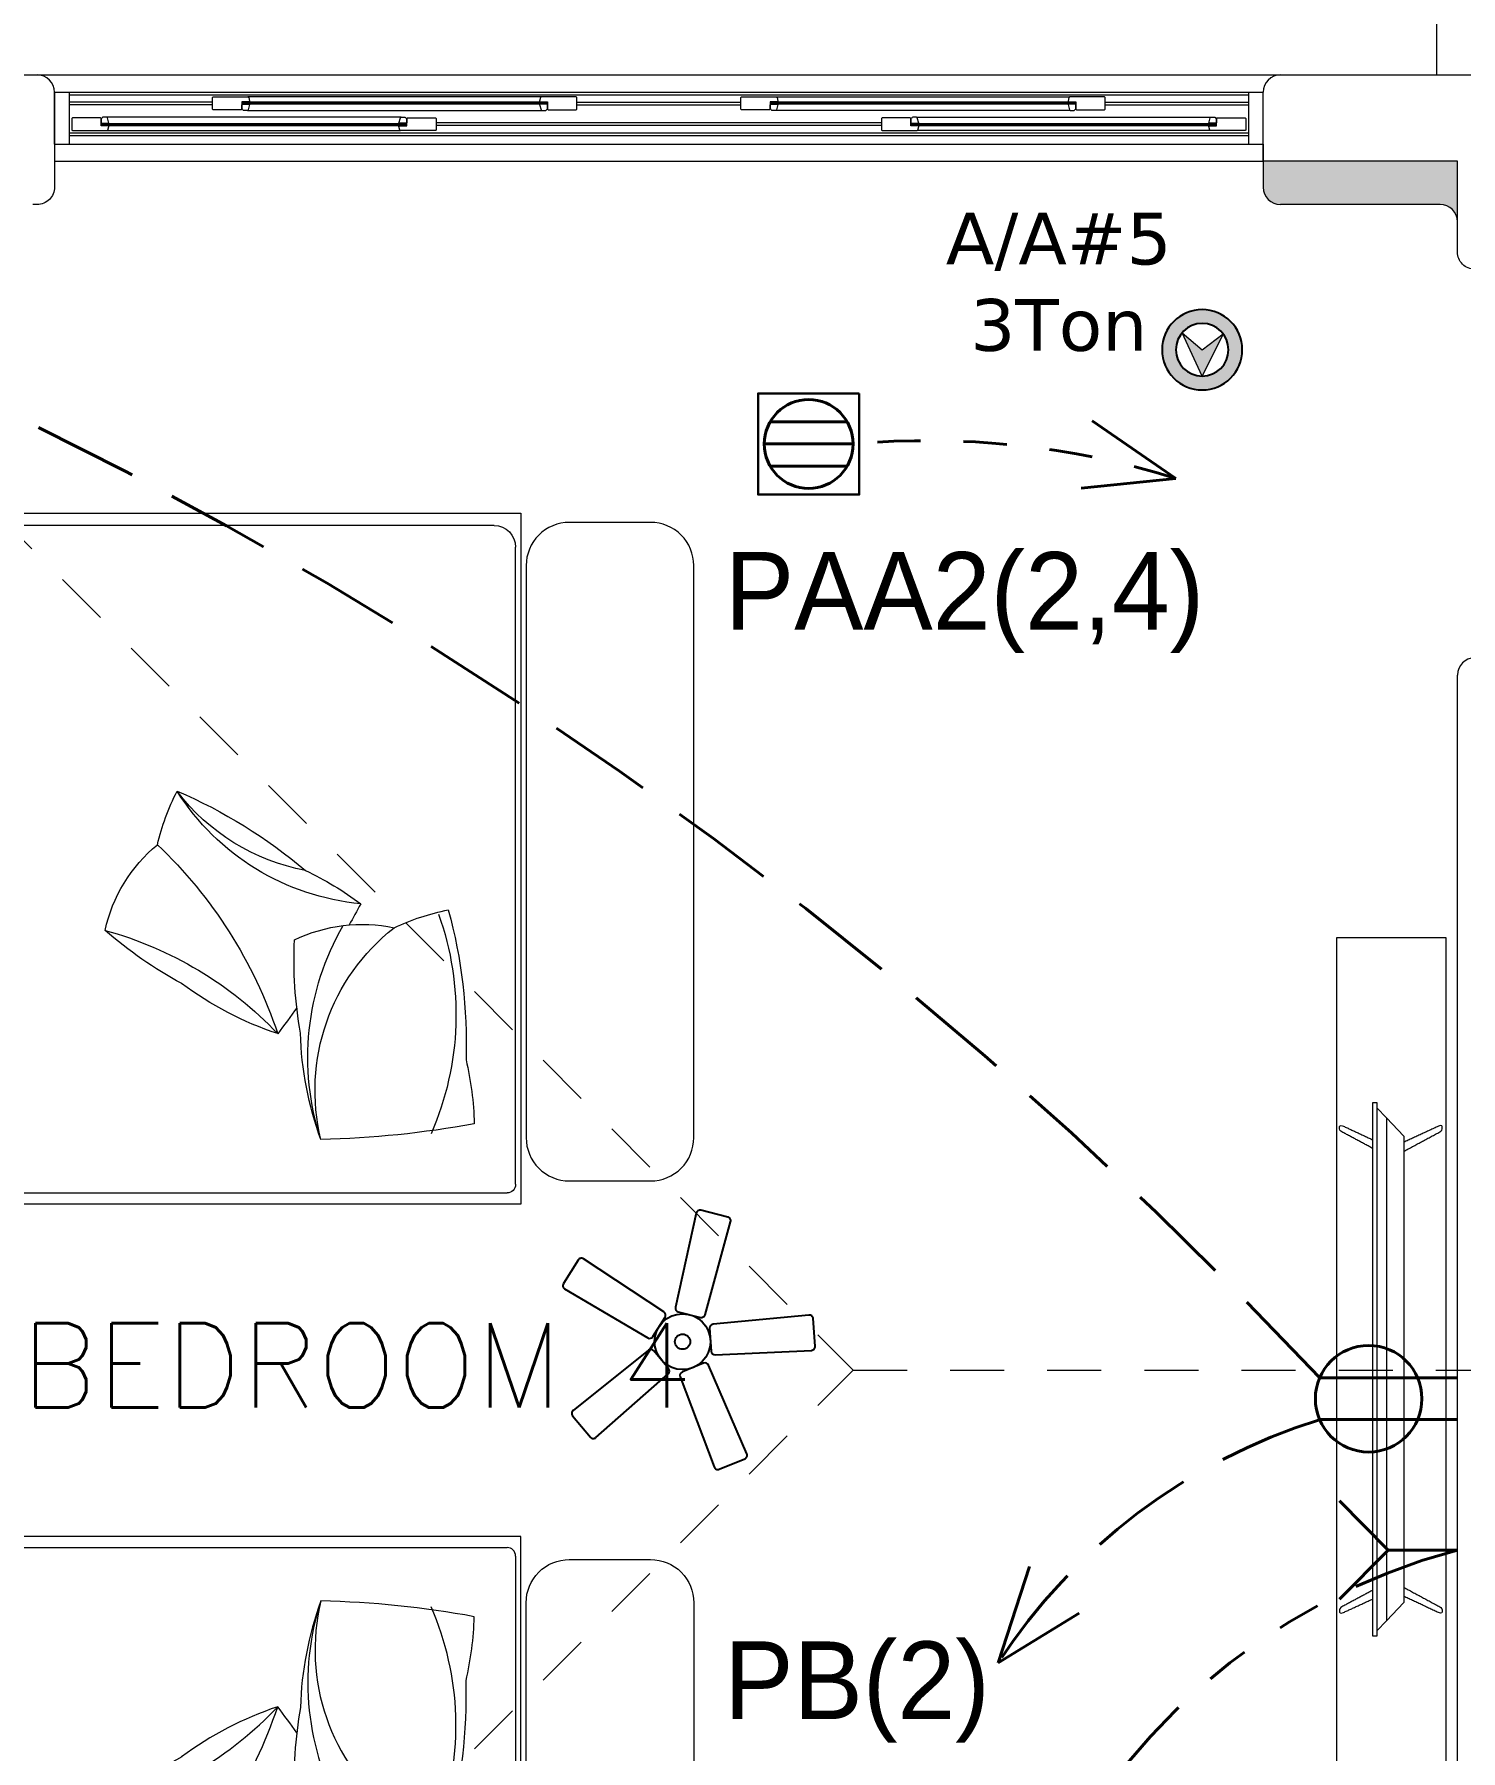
# Model space of a CAD drawing. Header units: metres. Extents: x 14 to 2416, y -346 to 476.
# Drawn here: x 133.88 to 137.184, y -135.809 to -131.834 of the extents above; entities that cross this region are included whole.
import ezdxf

# ---------------------------------------------------------------- set-up
doc = ezdxf.new("R2010")
doc.units = ezdxf.units.M
for name, pattern in [('0', [0]), ('CONTINUA', [0]), ('Dash Style-2', [0.694425, 0.48607, -0.208355]), ('HIDDEN2', [0.1875, 0.125, -0.0625]), ('STYLE_08', [1.25, 0.625, -0.20828, 0.06943, -0.13893, 0.06943, -0.13893])]:
    doc.linetypes.add(name, pattern=pattern)
doc.layers.get('0').update_dxf_attribs({"linetype": '0', "lineweight": 20})
for name, color, linetype, lineweight in [('A-ANNO-TEXT', 20, 'Continuous', 13), ('A-DOOR', 35, 'Continuous', 5), ('A-WALL', 250, 'Continuous', 20), ('baños', 251, 'Continuous', 0), ('cristales', 131, 'Continuous', 0), ('E Base Registro', 8, 'Continuous', 30), ('E Salida AAcond', 144, 'Continuous', 40), ('E Salida CABLE Antena', 150, 'CONTINUA', 40), ('E Salida TCorrientes', 24, 'CONTINUA', 40), ('E Tuberia AAcond', 144, 'Dash Style-2', 40), ('E Tuberia Cable TV', 150, 'STYLE_08', 40), ('E Tuberia Emp Piso', 24, 'Dash Style-2', 40), ('MAVA', 1, 'Continuous', 15), ('MOBILIARIOS', 252, 'Continuous', 0), ('muros bajitos', 252, 'Continuous', 5), ('textos', 7, 'Continuous', 0)]:
    doc.layers.add(name, color=color, linetype=linetype, lineweight=lineweight)
doc.layers.add('MAVA Luminarias', color=1, linetype='Continuous')
doc.layers.add('RELLENO SECCION', color=8, linetype='Continuous', lineweight=0, transparency=0.4)
doc.layers.add('Techos 1', color=7, linetype='HIDDEN2', lineweight=9, true_color=0x42391a)
doc.styles.add('CENTURY GOTHIC', font='GOTHIC.TTF')
doc.styles.get("Standard").update_dxf_attribs({"font": 'arial.ttf', "height": 0.1875})

# ---------------------------------------------------------------- blocks, each defined once
blk = doc.blocks.new('PL BASE 2N NASAS 09')
at = {"layer": 'RELLENO SECCION', "true_color": 0xc7c8ca}
h = blk.add_hatch(color=9, dxfattribs=at)
h.dxf.hatch_style = 1
h.paths.add_polyline_path([(162.7475, -5.4117), (162.2975, -5.4117), (162.2975, -5.4717, 0.414214), (162.3375, -5.5117), (162.7075, -5.5117, -0.414214), (162.7475, -5.5517)])
at = {"layer": 'A-DOOR'}
for p, q in [((159.4575, -5.2117), (162.3375, -5.2117)), ((159.4975, -5.2517), (159.5315, -5.2517)), ((159.4975, -5.3717), (159.4975, -5.2517)), ((159.5315, -5.2517), (159.5315, -5.3717)), ((159.5315, -5.2517), (162.2635, -5.2517)), ((159.8635, -5.2642), (159.865, -5.2627)), ((159.8635, -5.2912), (159.8635, -5.2642)), ((159.865, -5.2627), (159.9457, -5.2627)), ((159.949, -5.2737), (159.9315, -5.2737)), ((159.9315, -5.2737), (159.9315, -5.2912)), ((159.9315, -5.2767), (159.9365, -5.2767)), ((159.9315, -5.2767), (159.9365, -5.2767)), ((159.9365, -5.2747), (159.9425, -5.2787)), ((159.9365, -5.2787), (159.9425, -5.2747)), ((159.9457, -5.2627), (159.9475, -5.2641)), ((160.6254, -5.2627), (159.9457, -5.2627)), ((159.9475, -5.2641), (159.9495, -5.2722)), ((159.9495, -5.2732), (159.949, -5.2737)), ((159.9495, -5.2722), (159.9495, -5.2732)), ((160.6236, -5.2641), (160.6215, -5.2722)), ((160.6215, -5.2722), (160.6215, -5.2732)), ((160.6215, -5.2732), (160.622, -5.2737)), ((160.622, -5.2737), (160.6395, -5.2737)), ((160.6254, -5.2627), (160.6236, -5.2641)), ((160.706, -5.2627), (160.6254, -5.2627)), ((160.6345, -5.2747), (160.6285, -5.2787)), ((160.6345, -5.2787), (160.6285, -5.2747)), ((160.6395, -5.2767), (160.6345, -5.2767)), ((160.6395, -5.2767), (160.6345, -5.2767)), ((160.6395, -5.2737), (160.6395, -5.2912)), ((160.7075, -5.2642), (160.706, -5.2627)), ((160.7075, -5.2912), (160.7075, -5.2642)), ((161.0875, -5.2642), (161.089, -5.2627)), ((161.0875, -5.2912), (161.0875, -5.2642)), ((161.089, -5.2627), (161.1697, -5.2627)), ((161.173, -5.2737), (161.1555, -5.2737)), ((161.1555, -5.2737), (161.1555, -5.2912)), ((161.1555, -5.2767), (161.1605, -5.2767)), ((161.1555, -5.2767), (161.1605, -5.2767)), ((161.1605, -5.2747), (161.1665, -5.2787)), ((161.1605, -5.2787), (161.1665, -5.2747)), ((161.1697, -5.2627), (161.1715, -5.2641)), ((161.1697, -5.2627), (161.8494, -5.2627)), ((161.1715, -5.2641), (161.1735, -5.2722)), ((161.1735, -5.2732), (161.173, -5.2737)), ((161.1735, -5.2722), (161.1735, -5.2732)), ((161.8476, -5.2641), (161.8455, -5.2722)), ((161.8455, -5.2722), (161.8455, -5.2732)), ((161.8455, -5.2732), (161.846, -5.2737)), ((161.846, -5.2737), (161.8635, -5.2737)), ((161.8494, -5.2627), (161.8476, -5.2641)), ((161.93, -5.2627), (161.8494, -5.2627)), ((161.8585, -5.2747), (161.8525, -5.2787)), ((161.8585, -5.2787), (161.8525, -5.2747)), ((161.8635, -5.2767), (161.8585, -5.2767)), ((161.8635, -5.2767), (161.8585, -5.2767)), ((161.8635, -5.2737), (161.8635, -5.2912)), ((161.9315, -5.2642), (161.93, -5.2627)), ((161.9315, -5.2912), (161.9315, -5.2642)), ((162.2635, -5.2517), (162.2975, -5.2517)), ((162.2635, -5.2517), (162.2635, -5.3717)), ((162.2975, -5.4117), (162.2975, -5.2517)), ((159.539, -5.3107), (159.5375, -5.3122)), ((159.5375, -5.3122), (159.5375, -5.3392)), ((159.604, -5.3107), (159.539, -5.3107)), ((159.6055, -5.3122), (159.604, -5.3107)), ((159.6055, -5.3297), (159.6055, -5.3122)), ((159.6055, -5.3267), (159.6105, -5.3267)), ((159.6055, -5.3267), (159.6105, -5.3267)), ((159.6105, -5.3287), (159.6165, -5.3247)), ((159.6105, -5.3247), (159.6165, -5.3287)), ((160.3003, -5.3097), (159.6188, -5.3097)), ((159.865, -5.2927), (159.8635, -5.2912)), ((159.93, -5.2927), (159.865, -5.2927)), ((159.9315, -5.2912), (159.93, -5.2927)), ((159.9448, -5.2937), (160.6263, -5.2937)), ((160.3085, -5.3287), (160.3025, -5.3247)), ((160.3085, -5.3247), (160.3025, -5.3287)), ((160.3135, -5.3267), (160.3085, -5.3267)), ((160.3135, -5.3267), (160.3085, -5.3267)), ((160.3135, -5.3122), (160.315, -5.3107)), ((160.3135, -5.3297), (160.3135, -5.3122)), ((160.315, -5.3107), (160.38, -5.3107)), ((160.3815, -5.3122), (160.38, -5.3107)), ((160.3815, -5.3122), (160.3815, -5.3392)), ((160.6395, -5.2912), (160.641, -5.2927)), ((160.641, -5.2927), (160.706, -5.2927)), ((160.706, -5.2927), (160.7075, -5.2912)), ((161.089, -5.2927), (161.0875, -5.2912)), ((161.154, -5.2927), (161.089, -5.2927)), ((161.1555, -5.2912), (161.154, -5.2927)), ((161.8503, -5.2937), (161.1688, -5.2937)), ((161.4135, -5.3122), (161.415, -5.3107)), ((161.4135, -5.3122), (161.4135, -5.3392)), ((161.48, -5.3107), (161.415, -5.3107)), ((161.4815, -5.3122), (161.48, -5.3107)), ((161.4815, -5.3297), (161.4815, -5.3122)), ((161.4815, -5.3267), (161.4865, -5.3267)), ((161.4815, -5.3267), (161.4865, -5.3267)), ((161.4865, -5.3287), (161.4925, -5.3247)), ((161.4865, -5.3247), (161.4925, -5.3287)), ((161.4948, -5.3097), (162.1763, -5.3097)), ((161.8635, -5.2912), (161.865, -5.2927)), ((161.865, -5.2927), (161.93, -5.2927)), ((161.93, -5.2927), (161.9315, -5.2912)), ((162.1845, -5.3287), (162.1785, -5.3247)), ((162.1845, -5.3247), (162.1785, -5.3287)), ((162.1895, -5.3267), (162.1845, -5.3267)), ((162.1895, -5.3267), (162.1845, -5.3267)), ((162.1895, -5.3122), (162.191, -5.3107)), ((162.1895, -5.3297), (162.1895, -5.3122)), ((162.191, -5.3107), (162.256, -5.3107)), ((162.256, -5.3107), (162.2575, -5.3122)), ((162.2575, -5.3122), (162.2575, -5.3392)), ((159.5315, -5.3517), (162.2635, -5.3517)), ((159.5375, -5.3392), (159.539, -5.3407)), ((159.539, -5.3407), (159.6197, -5.3407)), ((159.623, -5.3297), (159.6055, -5.3297)), ((159.6197, -5.3407), (159.6215, -5.3392)), ((159.6197, -5.3407), (160.2994, -5.3407)), ((159.6215, -5.3392), (159.6235, -5.3312)), ((159.6235, -5.3302), (159.623, -5.3297)), ((159.6235, -5.3312), (159.6235, -5.3302)), ((160.2955, -5.3302), (160.296, -5.3297)), ((160.2955, -5.3312), (160.2955, -5.3302)), ((160.2976, -5.3392), (160.2955, -5.3312)), ((160.296, -5.3297), (160.3135, -5.3297)), ((160.2994, -5.3407), (160.2976, -5.3392)), ((160.38, -5.3407), (160.2994, -5.3407)), ((160.3815, -5.3392), (160.38, -5.3407)), ((161.4135, -5.3392), (161.415, -5.3407)), ((161.415, -5.3407), (161.4957, -5.3407)), ((161.499, -5.3297), (161.4815, -5.3297)), ((161.4957, -5.3407), (161.4975, -5.3392)), ((162.1754, -5.3407), (161.4957, -5.3407)), ((161.4975, -5.3392), (161.4995, -5.3312)), ((161.4995, -5.3302), (161.499, -5.3297)), ((161.4995, -5.3312), (161.4995, -5.3302)), ((162.1715, -5.3302), (162.172, -5.3297)), ((162.1715, -5.3312), (162.1715, -5.3302)), ((162.1736, -5.3392), (162.1715, -5.3312)), ((162.172, -5.3297), (162.1895, -5.3297)), ((162.1754, -5.3407), (162.1736, -5.3392)), ((162.256, -5.3407), (162.1754, -5.3407)), ((162.2575, -5.3392), (162.256, -5.3407)), ((159.4975, -5.3717), (159.5315, -5.3717)), ((159.5315, -5.3717), (162.2635, -5.3717)), ((162.2635, -5.3717), (162.2975, -5.3717)), ((159.4975, -5.4117), (162.2975, -5.4117))]:
    blk.add_line(p, q, dxfattribs=at)
at = {"layer": 'A-DOOR', "color": 8}
for p, q in [((159.5315, -5.2577), (162.2635, -5.2577)), ((159.8635, -5.2747), (159.5315, -5.2747)), ((159.8635, -5.2807), (159.5315, -5.2807)), ((160.7075, -5.2747), (161.0875, -5.2747)), ((160.7075, -5.2807), (161.0875, -5.2807)), ((161.9315, -5.2747), (162.2635, -5.2747)), ((161.9315, -5.2807), (162.2635, -5.2807)), ((161.4135, -5.3227), (160.3815, -5.3227)), ((159.5315, -5.3457), (162.2635, -5.3457)), ((161.4135, -5.3287), (160.3815, -5.3287))]:
    blk.add_line(p, q, dxfattribs=at)
at = {"layer": 'A-DOOR'}
for points in [[(159.9315, -5.2767), (159.9365, -5.2767), (159.9365, -5.2767), (159.9315, -5.2767)], [(160.6345, -5.2747), (159.9365, -5.2747), (159.9365, -5.2787), (160.6345, -5.2787)], [(159.9365, -5.2747), (159.9425, -5.2747), (159.9425, -5.2787), (159.9365, -5.2787)], [(159.949, -5.2737), (159.937, -5.2737), (159.937, -5.2747), (159.949, -5.2747)], [(159.949, -5.2787), (159.937, -5.2787), (159.937, -5.2797), (159.949, -5.2797)], [(159.9425, -5.2747), (159.9475, -5.2747), (159.9475, -5.2787), (159.9425, -5.2787)], [(160.622, -5.2737), (160.634, -5.2737), (160.634, -5.2747), (160.622, -5.2747)], [(160.622, -5.2787), (160.634, -5.2787), (160.634, -5.2797), (160.622, -5.2797)], [(160.6285, -5.2747), (160.6235, -5.2747), (160.6235, -5.2787), (160.6285, -5.2787)], [(160.6345, -5.2747), (160.6285, -5.2747), (160.6285, -5.2787), (160.6345, -5.2787)], [(160.6395, -5.2767), (160.6345, -5.2767), (160.6345, -5.2767), (160.6395, -5.2767)], [(161.1555, -5.2767), (161.1605, -5.2767), (161.1605, -5.2767), (161.1555, -5.2767)], [(161.1605, -5.2747), (161.1665, -5.2747), (161.1665, -5.2787), (161.1605, -5.2787)], [(161.1605, -5.2747), (161.8585, -5.2747), (161.8585, -5.2787), (161.1605, -5.2787)], [(161.173, -5.2737), (161.161, -5.2737), (161.161, -5.2747), (161.173, -5.2747)], [(161.173, -5.2787), (161.161, -5.2787), (161.161, -5.2797), (161.173, -5.2797)], [(161.1665, -5.2747), (161.1715, -5.2747), (161.1715, -5.2787), (161.1665, -5.2787)], [(161.846, -5.2737), (161.858, -5.2737), (161.858, -5.2747), (161.846, -5.2747)], [(161.846, -5.2787), (161.858, -5.2787), (161.858, -5.2797), (161.846, -5.2797)], [(161.8525, -5.2747), (161.8475, -5.2747), (161.8475, -5.2787), (161.8525, -5.2787)], [(161.8585, -5.2747), (161.8525, -5.2747), (161.8525, -5.2787), (161.8585, -5.2787)], [(161.8635, -5.2767), (161.8585, -5.2767), (161.8585, -5.2767), (161.8635, -5.2767)], [(159.6055, -5.3267), (159.6105, -5.3267), (159.6105, -5.3267), (159.6055, -5.3267)], [(159.6105, -5.3287), (159.6165, -5.3287), (159.6165, -5.3247), (159.6105, -5.3247)], [(159.6105, -5.3287), (160.3085, -5.3287), (160.3085, -5.3247), (159.6105, -5.3247)], [(159.623, -5.3247), (159.611, -5.3247), (159.611, -5.3237), (159.623, -5.3237)], [(159.6165, -5.3287), (159.6215, -5.3287), (159.6215, -5.3247), (159.6165, -5.3247)], [(160.296, -5.3247), (160.308, -5.3247), (160.308, -5.3237), (160.296, -5.3237)], [(160.3025, -5.3287), (160.2975, -5.3287), (160.2975, -5.3247), (160.3025, -5.3247)], [(160.3085, -5.3287), (160.3025, -5.3287), (160.3025, -5.3247), (160.3085, -5.3247)], [(160.3135, -5.3267), (160.3085, -5.3267), (160.3085, -5.3267), (160.3135, -5.3267)], [(161.4815, -5.3267), (161.4865, -5.3267), (161.4865, -5.3267), (161.4815, -5.3267)], [(162.1845, -5.3287), (161.4865, -5.3287), (161.4865, -5.3247), (162.1845, -5.3247)], [(161.4865, -5.3287), (161.4925, -5.3287), (161.4925, -5.3247), (161.4865, -5.3247)], [(161.499, -5.3247), (161.487, -5.3247), (161.487, -5.3237), (161.499, -5.3237)], [(161.4925, -5.3287), (161.4975, -5.3287), (161.4975, -5.3247), (161.4925, -5.3247)], [(162.172, -5.3247), (162.184, -5.3247), (162.184, -5.3237), (162.172, -5.3237)], [(162.1785, -5.3287), (162.1735, -5.3287), (162.1735, -5.3247), (162.1785, -5.3247)], [(162.1845, -5.3287), (162.1785, -5.3287), (162.1785, -5.3247), (162.1845, -5.3247)], [(162.1895, -5.3267), (162.1845, -5.3267), (162.1845, -5.3267), (162.1895, -5.3267)], [(159.623, -5.3297), (159.611, -5.3297), (159.611, -5.3287), (159.623, -5.3287)], [(160.296, -5.3297), (160.308, -5.3297), (160.308, -5.3287), (160.296, -5.3287)], [(161.499, -5.3297), (161.487, -5.3297), (161.487, -5.3287), (161.499, -5.3287)], [(162.172, -5.3297), (162.184, -5.3297), (162.184, -5.3287), (162.172, -5.3287)]]:
    blk.add_lwpolyline(points, close=True, dxfattribs=at)
for points in [[(159.9337, -5.2922, 0.341999), (159.9318, -5.2907), (159.9315, -5.2904), (159.9315, -5.2807), (159.9325, -5.2797), (159.9495, -5.2797), (159.9495, -5.2802), (159.9462, -5.2926, -0.339454), (159.9448, -5.2937), (159.9356, -5.2937, -0.341999)], [(160.6374, -5.2922, -0.341999), (160.6393, -5.2907), (160.6395, -5.2904), (160.6395, -5.2807), (160.6385, -5.2797), (160.6215, -5.2797), (160.6215, -5.2802), (160.6249, -5.2926, 0.339454), (160.6263, -5.2937), (160.6355, -5.2937, 0.341999)], [(161.1577, -5.2922, 0.341999), (161.1558, -5.2907), (161.1555, -5.2904), (161.1555, -5.2807), (161.1565, -5.2797), (161.1735, -5.2797), (161.1735, -5.2802), (161.1702, -5.2926, -0.339454), (161.1688, -5.2937), (161.1596, -5.2937, -0.341999)], [(161.8614, -5.2922, -0.341999), (161.8633, -5.2907), (161.8635, -5.2904), (161.8635, -5.2807), (161.8625, -5.2797), (161.8455, -5.2797), (161.8455, -5.2802), (161.8489, -5.2926, 0.339454), (161.8503, -5.2937), (161.8595, -5.2937, 0.341999)], [(159.6077, -5.3112, -0.341999), (159.6058, -5.3127), (159.6055, -5.313), (159.6055, -5.3227), (159.6065, -5.3237), (159.6235, -5.3237), (159.6235, -5.3232), (159.6202, -5.3108, 0.339454), (159.6188, -5.3097), (159.6096, -5.3097, 0.341999)], [(160.3114, -5.3112, 0.341999), (160.3133, -5.3127), (160.3135, -5.313), (160.3135, -5.3227), (160.3125, -5.3237), (160.2955, -5.3237), (160.2955, -5.3232), (160.2989, -5.3108, -0.339454), (160.3003, -5.3097), (160.3095, -5.3097, -0.341999)], [(161.4837, -5.3112, -0.341999), (161.4818, -5.3127), (161.4815, -5.313), (161.4815, -5.3227), (161.4825, -5.3237), (161.4995, -5.3237), (161.4995, -5.3232), (161.4962, -5.3108, 0.339454), (161.4948, -5.3097), (161.4856, -5.3097, 0.341999)], [(162.1874, -5.3112, 0.341999), (162.1893, -5.3127), (162.1895, -5.313), (162.1895, -5.3227), (162.1885, -5.3237), (162.1715, -5.3237), (162.1715, -5.3232), (162.1749, -5.3108, -0.339454), (162.1763, -5.3097), (162.1855, -5.3097, -0.341999)]]:
    blk.add_lwpolyline(points, format="xyb", close=True, dxfattribs=at)
at = {"layer": 'A-DOOR', "color": 7}
for points in [[(160.6345, -5.2787), (159.9365, -5.2787), (159.9365, -5.2747), (160.6345, -5.2747)], [(161.1605, -5.2787), (161.8585, -5.2787), (161.8585, -5.2747), (161.1605, -5.2747)], [(159.6105, -5.3247), (160.3085, -5.3247), (160.3085, -5.3287), (159.6105, -5.3287)], [(162.1845, -5.3247), (161.4865, -5.3247), (161.4865, -5.3287), (162.1845, -5.3287)]]:
    blk.add_lwpolyline(points, close=True, dxfattribs=at)
at = {"layer": 'A-WALL'}
for p, q in [((158.3875, -5.2117), (159.4575, -5.2117)), ((162.3375, -5.2117), (163.2075, -5.2117)), ((162.2975, -5.3717), (162.2975, -5.4717)), ((162.7075, -5.5117), (162.3375, -5.5117)), ((162.7475, -9.8217), (162.7475, -6.6017))]:
    blk.add_line(p, q, dxfattribs=at)
for points in [[(159.4975, -5.2517), (159.4975, -5.4717, -0.414214), (159.4575, -5.5117), (159.4475, -5.5117)], [(163.2475, -5.4117), (162.8975, -5.4117), (162.8975, -5.6217, -0.414214), (162.8575, -5.6617), (162.7875, -5.6617, -0.414214), (162.7475, -5.6217), (162.7475, -5.4117), (162.2975, -5.4117)]]:
    blk.add_lwpolyline(points, format="xyb", dxfattribs=at)
blk.add_lwpolyline([(162.2975, -5.4117), (162.2975, -5.2517)], dxfattribs=at)
for centre, start, end in [((159.4575, -5.2517), 0, 90), ((162.3375, -5.2517), 90.0001, 180), ((162.3375, -5.4717), 180, 270), ((162.7075, -5.5517), 0, 90), ((162.7875, -6.6017), 90, 180)]:
    blk.add_arc(centre, 0.04, start, end, dxfattribs=at)
at = {"layer": 'cristales', "const_width": 0.004}
for points in [[(160.6235, -5.2767), (159.9475, -5.2767)], [(161.1715, -5.2767), (161.8475, -5.2767)], [(159.6215, -5.3267), (160.2975, -5.3267)], [(162.1735, -5.3267), (161.4975, -5.3267)]]:
    blk.add_lwpolyline(points, dxfattribs=at)
at = {"layer": 'muros bajitos'}
blk.add_line((162.6998, -5.2117), (162.6998, -4.4691), dxfattribs=at)
at = {"layer": 'Techos 1'}
for p, q in [((157.4475, -4.3117), (161.3475, -8.2117)), ((157.4475, -12.1117), (161.3475, -8.2117)), ((161.3475, -8.2117), (176.0975, -8.2117))]:
    blk.add_line(p, q, dxfattribs=at)
at = {"layer": 'baños', "linetype": 'Continuous', "flags": 8}
for tag, p in [('MODELNUMBER', (167.1329, -5.6306, 0)), ('TRADENAME', (167.1329, -5.6307, 0)), ('PRODUCT', (167.1329, -5.6307, 0)), ('MATERIAL', (167.1329, -5.6307, 0)), ('MODELNUMBER', (168.3076, -5.6306, 0)), ('TRADENAME', (168.3076, -5.6307, 0)), ('PRODUCT', (168.3076, -5.6307, 0)), ('MATERIAL', (168.3076, -5.6307, 0))]:
    blk.add_attdef(tag, p, '', height=0.0000254, rotation=180.0001, dxfattribs=at)
at = {"layer": 'baños', "linetype": 'Continuous'}
for tag, p, rotation in [('MODELNUMBER', (169.2428, -19.7065), 180.0001), ('TRADENAME', (169.2428, -19.7064), 180.0001), ('MATERIAL', (169.243, -19.7063), 180.0001), ('PRODUCT', (169.243, -19.7064), 180.0001), ('MODELNUMBER', (169.9524, -19.7065), 179.9999), ('MATERIAL', (169.9524, -19.7063), 179.9999), ('TRADENAME', (169.9524, -19.7064), 179.9999), ('PRODUCT', (169.9524, -19.7064), 179.9999)]:
    blk.add_attdef(tag, p, '', height=0.0000254, rotation=rotation, dxfattribs=at)
at = {"layer": 'textos', "insert": (159.2867, -8.2981), "char_height": 0.195, "width": 3.404877, "attachment_point": 7}
blk.add_mtext('{\\Fromans|c0; BEDROOM 4}', dxfattribs=at)
blk = doc.blocks.new('A$C58f5b6b7')
at = {"layer": 'MOBILIARIOS'}
for points in [[(0, 0.2526), (2, 0.2526), (2, 0), (0, 0)], [(0.382, 0.1596), (0.382, 0.1691), (1.618, 0.1691), (1.618, 0.1596)]]:
    blk.add_lwpolyline(points, close=True, dxfattribs=at)
for points in [[(1.6059, 0.1595), (1.5823, 0.1372), (1, 0.1372), (0.4177, 0.1372), (0.3941, 0.1595)], [(1.5823, 0.1372), (1.54, 0.0973), (0.46, 0.0973), (0.4177, 0.1372)]]:
    blk.add_lwpolyline(points, dxfattribs=at)
for points, degree in [([(0.4512, 0.2382, -0.0047), (0.4469, 0.2461, -0.0047), (0.4415, 0.2461, -0.0047), (0.4325, 0.2461, -0.0047), (0.4368, 0.237, -0.0047)], 3), ([(1.5488, 0.2382, -0.0047), (1.5531, 0.2461, -0.0047), (1.5585, 0.2461, -0.0047), (1.5675, 0.2461, -0.0047), (1.5632, 0.237, -0.0047)], 3), ([(0.4368, 0.237, -0.0047), (0.4526, 0.2031, -0.0047), (0.4683, 0.1691, -0.0047)], 2), ([(0.4885, 0.1691, -0.0047), (0.4698, 0.2037, -0.0047), (0.4512, 0.2382, -0.0047)], 2), ([(1.5115, 0.1691, -0.0047), (1.5302, 0.2037, -0.0047), (1.5488, 0.2382, -0.0047)], 2), ([(1.5632, 0.237, -0.0047), (1.5474, 0.2031, -0.0047), (1.5317, 0.1691, -0.0047)], 2), ([(0.4368, 0.0172, -0.0047), (0.4554, 0.0572, -0.0047), (0.474, 0.0973, -0.0047)], 2), ([(0.4951, 0.0973, -0.0047), (0.4731, 0.0566, -0.0047), (0.4512, 0.016, -0.0047)], 2), ([(1.5049, 0.0973), (1.5269, 0.0566), (1.5488, 0.016)], 2), ([(1.5632, 0.0172), (1.5446, 0.0572), (1.526, 0.0973)], 2)]:
    blk.add_open_spline(points, degree=degree, dxfattribs=at)
for points in [[(0.4512, 0.016, -0.0047), (0.4469, 0.0081, -0.0047), (0.4415, 0.0081, -0.0047), (0.4325, 0.0081, -0.0047), (0.4368, 0.0172, -0.0047)], [(1.5488, 0.016), (1.5531, 0.0081), (1.5585, 0.0081), (1.5675, 0.0081), (1.5632, 0.0172)]]:
    blk.add_open_spline(points, degree=3, knots=[-0.08544201, -0.08544201, -0.08544201, -0.08544201, -0.04272101, 0, 0, 0, 0], dxfattribs=at)
blk = doc.blocks.new('A$Ca0281d7f')
at = {"layer": 'MOBILIARIOS'}
for p, q in [((0.4006, 1.6), (0.4006, 0)), ((2.4006, 1.6), (0.4006, 1.6)), ((2.3482, 0), (2.3482, 1.6)), ((2.4006, 0), (2.4006, 1.6)), ((0.4627, 1.5716), (1.7925, 1.5716)), ((1.676, 0.6111), (1.676, 1.5516)), ((1.8125, 0.9805), (1.8125, 1.5516)), ((0.4127, 0.0458), (0.4127, 1.5216)), ((1.9322, 0.8427), (1.9622, 0.8502)), ((1.9622, 0.8502), (2.0448, 0.8708)), ((1.9322, 0.0366), (1.9622, 0.0442)), ((1.9622, 0.0442), (2.0448, 0.0648)), ((0.4006, 0), (2.4006, 0)), ((1.6581, 0.0258), (0.4327, 0.0258))]:
    blk.add_line(p, q, dxfattribs=at)
blk.add_lwpolyline([(0.1, 1.5789), (0.2884, 1.5789, -0.414214), (0.3884, 1.4789), (0.3884, 0.1537, -0.414214), (0.2884, 0.0537), (0.1, 0.0537, -0.414214), (0, 0.1537), (0, 1.4789, -0.414214)], format="xyb", close=True, dxfattribs=at)
for centre, radius, start, end in [((0.4627, 1.5216), 0.05, 90, 180), ((1.656, 1.5516), 0.02, 0, 90), ((1.7925, 1.5516), 0.02, 0, 90), ((1.9309, 1.5641), 0.00132, 286.6978, 7.1204), ((1.8473, 1.5384), 0.0875, 7.1204, 16.2212), ((1.9356, 1.5833), 0.0193, 260.0016, 286.6978), ((1.9215, 1.2442), 0.3212, 80.0016, 86.4951), ((1.2506, -12.0557), 13.6356, 86.49514, 86.94504), ((2.0452, 0.1897), 1.3652, 86.945, 88.3669), ((2.1579, 0.8754), 0.6787, 88.3669, 93.3687), ((2.2993, 0.649), 0.9131, 93.3687, 97.6809), ((2.2872, 1.3666), 0.1983, 97.6809, 102.1095), ((2.2259, 1.8067), 0.246, 278.1335, 282.1095), ((2.2895, 1.5966), 0.0328, 248.579, 278.1335), ((2.3, 1.5497), 0.0156, 68.579, 111.9904), ((2.3098, 1.5651), 0.00428, 111.9904, 191.8931), ((2.309, 1.5713), 0.00232, 250.436, 11.8931), ((2.3399, 1.5476), 0.0289, 149.3487, 184.3025), ((2.3145, 1.573), 0.00342, 201.7883, 250.436), ((2.3384, 1.5717), 0.0251, 184.3025, 201.7883), ((1.8659, 1.514), 0.0767, 16.2212, 27.2841), ((1.9837, 1.5456), 0.0453, 192.869, 207.2841), ((2.0891, 1.5339), 0.1459, 183.574, 192.869), ((1.4835, 1.5502), 0.8208, 354.7408, 358.0921), ((2.4011, 1.4844), 0.0992, 164.0648, 184.2159), ((2.2574, 1.5504), 0.0539, 329.3487, 354.7408), ((3.1109, 1.5072), 1.164, 180.2865, 183.574), ((2.3823, 1.4187), 0.0992, 143.9136, 164.0648), ((0.8066, 1.46), 1.4943, 358.0921, 0.5757), ((7.6668, 1.3378), 5.7185, 179.0296, 180.2865), ((2.3455, 1.3659), 0.0992, 126.1766, 143.9136), ((2.2967, 1.3302), 0.0992, 108.4397, 126.1766), ((2.5639, 1.1222), 0.3916, 136.1885, 141.6114), ((2.3495, 1.3582), 0.0768, 141.6114, 152.7604), ((2.508, 1.3226), 0.234, 152.7604, 159.1397), ((1.4299, 1.3372), 0.8732, 0.5757, 4.8018), ((2.3987, 1.1905), 0.2252, 129.0349, 136.1885), ((2.3068, 1.157), 0.2002, 113.0028, 118.3168), ((2.2596, 1.303), 0.0493, 118.3168, 129.0349), ((2.5925, 1.3331), 0.2897, 177.4614, 184.8018), ((15.9276, 0.997), 13.9828, 178.72047, 179.52429), ((1.7752, 1.3448), 0.5293, 349.8101, 353.9133), ((2.4538, 1.2819), 0.1524, 169.8101, 177.4614), ((-1.4773, 1.2511), 3.7735, 356.7919, 0.0008), ((0.8277, 1.1189), 0.9853, 331.4328, 358.1261), ((3.1579, 1.0151), 1.2165, 175.3824, 177.3904), ((0.5395, 1.1379), 1.4048, 355.3824, 357.2509), ((1.3073, 1.338), 0.7387, 334.6889, 336.5156), ((1.6135, 0.9502), 0.6827, 0, 7.5469), ((1.7143, 0.9787), 0.2301, 357.2509, 11.5586), ((1.2694, 1.2461), 0.7387, 338.3423, 340.572), ((1.2885, 1.2948), 0.7387, 336.5156, 338.3423), ((0.719, 1.2586), 0.5655, 275.3391, 327.6895), ((1.6535, -0.1157), 1.1652, 113.0642, 130.3209), ((0.809, 1.2521), 0.4879, 280.6986, 322.6864), ((0.7089, 0.7072), 0.548, 13.2034, 27.0362), ((0.7419, 0.9666), 1.0706, 342.1966, 0.7418), ((2.0891, 0.9513), 0.1459, 173.5659, 191.5586), ((1.2503, 1.1919), 0.7387, 340.572, 342.8018), ((2.0604, 0.8863), 0.1197, 162.6136, 173.5659), ((2.063, 0.8845), 0.2422, 7.5469, 15.744), ((2.6046, 0.961), 0.3048, 188.4372, 195.744), ((1.7149, 0.9376), 0.2297, 342.6136, 350.5159), ((2.4724, 0.8783), 0.1611, 180, 188.4372), ((1.664, 0.8882), 0.2708, 350.5159, 355.9171), ((1.9313, 0.8427), 0.000917, 355.9171, 104.0449), ((2.048, 0.9385), 0.0677, 267.3351, 284.0452), ((2.1561, 1.5251), 0.6588, 261.9949, 267.3351), ((2.1925, 1.177), 0.3171, 257.8016, 261.9949), ((2, -0.0065), 0.882, 77.8016, 80.3156), ((2.1863, 0.6517), 0.204, 80.3156, 90), ((2.2741, 0.3638), 0.4918, 90, 96.2324), ((2.2585, 0.8252), 0.0342, 4.4002, 63.4195), ((2.3054, 0.8253), 0.0131, 63.4195, 168.7276), ((2.4017, 0.837), 0.0904, 168.7276, 180), ((1.9875, 0.0508), 1.0798, 133.6306, 161.4288), ((1.0148, 0.5567), 0.3575, 12.4782, 50.4625), ((1.2128, 0.1088), 0.734, 115.259, 126.9351), ((1.9309, 0.7581), 0.00132, 286.6978, 7.1204), ((1.8473, 0.7324), 0.0875, 7.1204, 16.2212), ((1.9356, 0.7773), 0.0193, 260.0016, 286.6978), ((1.9215, 0.4382), 0.3212, 80.0016, 86.4951), ((2.2872, 0.5605), 0.1983, 97.6809, 102.1095), ((2.2259, 1.0007), 0.246, 278.1335, 282.1095), ((2.2895, 0.7906), 0.0328, 248.579, 278.1335), ((2.3, 0.7437), 0.0156, 68.579, 111.9904), ((2.3098, 0.7591), 0.00428, 111.9904, 191.8931), ((2.309, 0.7653), 0.00232, 250.436, 11.8931), ((2.3399, 0.7416), 0.0289, 149.3487, 184.3025), ((2.3145, 0.767), 0.00342, 201.7883, 250.436), ((2.3384, 0.7657), 0.0251, 184.3025, 201.7883), ((1.8659, 0.708), 0.0767, 16.2212, 27.2841), ((1.9837, 0.7395), 0.0453, 192.869, 207.2841), ((2.0891, 0.7279), 0.1459, 183.574, 192.869), ((1.2506, -12.8617), 13.6356, 86.49514, 86.94504), ((2.0452, -0.6163), 1.3652, 86.945, 88.3669), ((2.1579, 0.0694), 0.6787, 88.3669, 93.3687), ((2.2993, -0.157), 0.9131, 93.3687, 97.6809), ((1.4835, 0.7442), 0.8208, 354.7408, 358.0921), ((2.2574, 0.7444), 0.0539, 329.3487, 354.7408), ((1.6923, 0.3726), 1.1652, 164.6278, 181.8845), ((0.4605, 0.1443), 0.548, 64.767, 78.5998), ((2.7135, 1.7247), 2.1977, 207.9248, 209.3793), ((2.5624, 1.097), 0.7286, 212.135, 215.8263), ((3.1109, 0.7012), 1.164, 180.2865, 183.574), ((2.4011, 0.6784), 0.0992, 164.0648, 184.2159), ((1.2394, 0.439), 0.6885, 160.2936, 203.6414), ((0.7686, 0.2903), 0.3575, 64.0418, 102.0262), ((0.4001, 0.2637), 0.4774, 346.1849, 52.0017), ((0.2857, 0.3397), 0.6085, 341.81, 30.1351), ((2.9452, 0.0436), 1.3903, 154.2427, 180.7342), ((4.7703, -0.0876), 3.0955, 166.4201, 177.6238), ((2.2514, 0.81), 0.3126, 206.4985, 212.135), ((3.2918, 1.2337), 1.4323, 204.3265, 206.4985), ((2.3455, 0.5598), 0.0992, 126.1766, 143.9136), ((2.3823, 0.6127), 0.0992, 143.9136, 164.0648), ((0.8066, 0.654), 1.4943, 358.0921, 0.5757), ((-0.0618, 0.5666), 0.9879, 350.0607, 2.6202), ((1.5939, -0.2048), 0.8697, 105.336, 136.4193), ((0.715, 1.3789), 0.9879, 298.4971, 311.0566), ((7.6668, 0.5318), 5.7185, 179.0296, 180.2865), ((2.2967, 0.5242), 0.0992, 108.4397, 126.1766), ((2.3495, 0.5522), 0.0768, 141.6114, 152.7604), ((2.508, 0.5165), 0.234, 152.7604, 159.1397), ((1.4299, 0.5311), 0.8732, 0.5757, 4.8018), ((2.484, 0.7735), 0.5066, 200.6743, 204.3265), ((2.0801, 0.5689), 0.058, 184.0828, 200.6743), ((2.3987, 0.3845), 0.2252, 129.0349, 136.1885), ((2.5639, 0.3162), 0.3916, 136.1885, 141.6114), ((2.2974, 0.5316), 0.2721, 176.4448, 184.0828), ((2.3068, 0.351), 0.2002, 113.0028, 118.3168), ((2.2596, 0.497), 0.0493, 118.3168, 129.0349), ((2.5925, 0.5271), 0.2897, 177.4614, 184.8018), ((0.716, 1.1421), 0.7874, 288.3527, 306.6851), ((15.9276, 0.191), 13.9828, 178.72047, 179.52429), ((7.6231, 0.343), 5.3217, 178.2786, 179.5731), ((2.7135, 1.7247), 2.1977, 215.2966, 217.2418), ((0.1243, 0.4201), 0.7874, 339.9163, 358.2487), ((1.7752, 0.4387), 0.5293, 349.8101, 353.9133), ((1.2424, 0.1669), 0.734, 166.8226, 178.4988), ((1.2472, 0.3451), 1.049, 353.9133, 0), ((3.1579, 0.2091), 1.2165, 175.3824, 177.3904), ((0.5395, 0.3319), 1.4048, 355.3824, 357.2509), ((1.7143, 0.1727), 0.2301, 357.2509, 11.5586), ((1.2885, 0.4887), 0.7387, 336.5156, 338.3423), ((1.3073, 0.5319), 0.7387, 334.6889, 336.5156), ((1.6135, 0.1442), 0.6827, 0, 7.5469), ((0.9096, 2.3469), 2.1977, 259.4884, 268.8054), ((2.0891, 0.1453), 0.1459, 173.5659, 191.5586), ((1.2503, 0.3859), 0.7387, 340.572, 342.8018), ((1.2694, 0.4401), 0.7387, 338.3423, 340.572), ((2.2028, 0.2591), 0.1399, 253.485, 264.3689), ((2.2535, 0.2441), 0.1399, 242.6012, 253.485), ((2.063, 0.0785), 0.2422, 7.5469, 15.744), ((1.7149, 0.1316), 0.2297, 342.6136, 350.5159), ((2.0604, 0.0803), 0.1197, 162.6136, 173.5659), ((2.1724, 0.1695), 0.0915, 270, 284.6851), ((2.2137, 0.1341), 0.0562, 251.2201, 270), ((2.3128, 0.2087), 0.1399, 224.9024, 242.6012), ((2.3729, 0.1484), 0.1399, 207.2036, 224.9024), ((2.6046, 0.155), 0.3048, 188.4372, 195.744), ((0.4327, 0.0458), 0.02, 180, 270), ((1.6581, 0.0458), 0.02, 270, 345.3738), ((1.664, 0.0822), 0.2708, 350.5159, 355.9171), ((2.048, 0.1325), 0.0677, 267.3351, 284.0452), ((2.1561, 0.7191), 0.6588, 261.9949, 267.3351), ((2.1925, 0.371), 0.3171, 257.8016, 261.9949), ((2, -0.8125), 0.882, 77.8016, 80.3156), ((2.1863, -0.1543), 0.204, 80.3156, 90), ((2.2901, 0.2688), 0.2056, 248.1851, 251.2201), ((2.2741, -0.4422), 0.4918, 90, 96.2324), ((2.2886, 0.2107), 0.1511, 244.6449, 248.1851), ((2.2673, 0.1099), 0.0526, 228.5571, 244.6449), ((2.3172, 0.1155), 0.0899, 216.2641, 228.5571), ((2.2585, 0.0192), 0.0342, 4.4002, 63.4195), ((2.4724, 0.0723), 0.1611, 180, 188.4372), ((2.4017, 0.031), 0.0904, 168.7276, 180), ((1.9313, 0.0367), 0.000917, 355.9171, 104.0449), ((2.3054, 0.0193), 0.0131, 63.4195, 168.7276)]:
    blk.add_arc(centre, radius, start, end, dxfattribs=at)
blk = doc.blocks.new('PL MUEBLES 2N NASAS 09')
blk.add_blockref('PL BASE 2N NASAS 09', (49.9143, 62.717))
at = {"layer": 'MOBILIARIOS', "xscale": -1}
blk.add_blockref('A$Ca0281d7f', (210.8929, 54.8901), dxfattribs=at)
at = {"layer": 'MOBILIARIOS'}
for name, p, rotation in [('A$C58f5b6b7', (212.6348, 53.5073, 0.0047), 90.00000000000001), ('A$Ca0281d7f', (210.8929, 54.1205), 180)]:
    blk.add_blockref(name, p, dxfattribs=dict(at, rotation=rotation))
blk = doc.blocks.new('A$C595364de')
blk.add_blockref('PL MUEBLES 2N NASAS 09', (-199.5618, -36.6052))
blk = doc.blocks.new('abanico mava')
at = {"layer": 'MAVA Luminarias', "linetype": 'ByBlock', "lineweight": -2, "extrusion": (4.64878e-10, 3.72215e-09, 1), "elevation": 0}
for points in [[(513803.1025, 2035248.6775), (513803.2149, 2035249.0863, 0.421374), (513803.2029, 2035249.107), (513803.0842, 2035249.1365, 0.421374), (513803.0638, 2035249.1239), (513802.972, 2035248.71, 0.407089), (513802.9843, 2035248.6901), (513803.0823, 2035248.6658, 0.407089)], [(513802.9213, 2035248.6897), (513802.5673, 2035248.923, 0.421374), (513802.5439, 2035248.9179), (513802.4792, 2035248.8141, 0.421374), (513802.4849, 2035248.7909), (513802.8502, 2035248.5756, 0.407089), (513802.8729, 2035248.5812), (513802.9263, 2035248.6668, 0.407089)], [(513802.9932, 2035248.4048), (513803.1425, 2035248.008, 0.421374), (513803.1644, 2035247.9984), (513803.2777, 2035248.0443, 0.421374), (513803.2868, 2035248.0665), (513803.1178, 2035248.4553, 0.407089), (513803.0962, 2035248.4641), (513803.0026, 2035248.4262, 0.407089)]]:
    blk.add_lwpolyline(points, format="xyb", close=True, dxfattribs=at)
at = {"layer": 'MAVA Luminarias', "linetype": 'ByBlock', "lineweight": -2, "extrusion": (4.64878e-10, 3.72215e-09, 1)}
for points in [[(513803.1469, 2035248.5015), (513803.5704, 2035248.5208, 0.421374), (513803.5864, 2035248.5387), (513803.5777, 2035248.6607, 0.421374), (513803.5594, 2035248.6762), (513803.1374, 2035248.6356, 0.407089), (513803.1223, 2035248.6177), (513803.1295, 2035248.517, 0.407089)], [(513802.8538, 2035248.5211), (513802.5225, 2035248.2565, 0.421374), (513802.5201, 2035248.2327), (513802.5988, 2035248.1391, 0.421374), (513802.6227, 2035248.1373), (513802.9403, 2035248.4182, 0.407089), (513802.942, 2035248.4415), (513802.877, 2035248.5188, 0.407089)]]:
    blk.add_lwpolyline(points, format="xyb", close=True, dxfattribs=at)
at = {"layer": 'MAVA Luminarias', "linetype": 'ByBlock', "lineweight": -2}
for radius in [0.1227, 0.0335]:
    blk.add_circle((513803.0035, 2035248.5589), radius, dxfattribs=at)
blk = doc.blocks.new('dl ip')
at = {"layer": 'MAVA', "transparency": 33554687}
h = blk.add_hatch(color=40, dxfattribs=at)
h.dxf.hatch_style = 1
h.paths.add_polyline_path([(94.7574, -111.2088), (94.7109, -111.2482), (94.6624, -111.2113), (94.7109, -111.3092)])
at = {"layer": 'MAVA Luminarias', "linetype": 'Continuous'}
h = blk.add_hatch(color=40, dxfattribs=at)
h.paths.add_polyline_path([(94.618, -111.2482, 1), (94.8039, -111.2482, 1)])
h.paths.add_polyline_path([(94.7719, -111.2482, -1), (94.6499, -111.2482, -1)], flags=16)
at = {"layer": 'MAVA', "color": 40}
for p, q in [((94.7109, -111.2482), (94.6624, -111.2113)), ((94.6624, -111.2113), (94.7109, -111.3092)), ((94.7109, -111.3092), (94.7574, -111.2088)), ((94.7574, -111.2088), (94.7109, -111.2482))]:
    blk.add_line(p, q, dxfattribs=at)
at = {"layer": 'MAVA Luminarias', "color": 40, "linetype": 'Continuous'}
for radius in [0.093, 0.061]:
    blk.add_circle((94.7109, -111.2482), radius, dxfattribs=at)
blk = doc.blocks.new('*U448')
at = {"layer": 'E Base Registro'}
blk.add_lwpolyline([(0.3344, 0.1672), (0.3344, -0.1672), (0, -0.1672), (0, 0.1672)], close=True, dxfattribs=at)
at = {"layer": 'E Salida AAcond'}
for p, q in [((0.0394, 0.073), (0.2951, 0.073)), ((0.02, 0), (0.3144, 0)), ((0.0394, -0.073), (0.2951, -0.073))]:
    blk.add_line(p, q, dxfattribs=at)
blk.add_circle((0.1672, 0), 0.1472, dxfattribs=at)
blk = doc.blocks.new('*U430')
at = {"layer": 'E Tuberia AAcond', "linetype": 'Continuous'}
for p, q in [((0, 0), (-0.139, 0.1893)), ((-0.2144, 0.0501), (0, 0))]:
    blk.add_line(p, q, dxfattribs=at)
blk = doc.blocks.new('*U431')
at = {"layer": 'E Salida TCorrientes'}
for p, q in [((-0.0403, 0.2659), (-0.0403, 0)), ((0.0403, 0.2659), (0.0403, 0))]:
    blk.add_line(p, q, dxfattribs=at)
blk.add_circle((0, 0.1714), 0.1028, dxfattribs=at)
blk = doc.blocks.new('*U716')
at = {"layer": 'E Tuberia Emp Piso', "linetype": 'Continuous'}
for p, q in [((0, 0), (-0.1422, -0.1869)), ((0.0126, -0.2198), (0, 0))]:
    blk.add_line(p, q, dxfattribs=at)
blk = doc.blocks.new('*U478')
at = {"layer": 'E Salida CABLE Antena'}
for q in [(0.39, 0.1629), (0, 0), (0.39, -0.1629)]:
    blk.add_line((0.2291, 0), q, dxfattribs=at)

msp = doc.modelspace()

# ---------------------------------------------------------------- linework, layer by layer
at = {"layer": 'E Tuberia AAcond', "ltscale": 0.2}
msp.add_arc((135.9508, -134.6974), 1.9226, 72.6551, 95.1948, dxfattribs=at)
at = {"layer": 'E Tuberia Cable TV', "ltscale": 0.4}
msp.add_arc((137.5557, -136.7711), 1.4762, 104.8794, 157.3495, dxfattribs=at)
at = {"layer": 'E Tuberia Emp Piso', "ltscale": 0.5}
for centre, radius, start, end in [((129.3088, -142.0187), 10.3447, 43.13702, 66.95317), ((137.2651, -136.3551, 0.0094), 1.3745, 107.2518, 146.9621)]:
    msp.add_arc(centre, radius, start, end, dxfattribs=at)

# ---------------------------------------------------------------- block references
at = {"layer": 'A-ANNO-TEXT'}
msp.add_blockref('A$C595364de', (124.0766, -152.828), dxfattribs=at)
msp.add_blockref('A$C595364de', (124.0766, -152.828), dxfattribs=at)
at = {"layer": 'E Salida CABLE Antena', "xscale": -0.7000000000000001, "yscale": 0.7000000000000001, "zscale": 0.7000000000000001}
msp.add_blockref('*U478', (137.1766, -135.3443), dxfattribs=at)
at = {"layer": 'E Salida TCorrientes', "xscale": -1.2, "yscale": 1.2, "zscale": 1.2, "rotation": 90}
msp.add_blockref('*U431', (137.1766, -134.994), dxfattribs=at)
at = {"layer": 'E Tuberia AAcond', "ltscale": 0.005, "rotation": 19.06060751724882}
msp.add_blockref('*U430', (136.524, -132.8622), dxfattribs=at)
at = {"layer": 'E Tuberia Emp Piso', "ltscale": 0.006, "xscale": 0.7000000000000001, "yscale": 0.7000000000000001, "zscale": 0.7000000000000001}
msp.add_blockref('*U448', (135.5567, -132.7826), dxfattribs=at)
at = {"layer": 'E Tuberia Emp Piso', "ltscale": 0.3, "xscale": -1, "rotation": 124.728271329655}
msp.add_blockref('*U716', (136.1128, -135.6057, 0.0094), dxfattribs=at)
at = {"layer": 'MAVA Luminarias', "xscale": -1}
msp.add_blockref('dl ip', (231.2962, -21.3161), dxfattribs=at)
msp.add_blockref('dl ip', (231.2962, -21.3161), dxfattribs=at)
at = {"layer": 'MAVA Luminarias', "xscale": 0.5267524126646371, "yscale": 0.5267524126646371, "zscale": 0.5267524126646371}
msp.add_blockref('abanico mava', (-270511.5901, -1072206.9506), dxfattribs=at)
msp.add_blockref('abanico mava', (-270511.5901, -1072206.9506), dxfattribs=at)

# ---------------------------------------------------------------- texts
at = {"layer": 'E Salida AAcond', "insert": (136.253, -132.4079), "char_height": 0.12, "width": 1.414018, "attachment_point": 5}
msp.add_mtext('{\\fVerdana|b0|i0|c0|p34;A/A#5\\P3Ton}', dxfattribs=at)
at = {"layer": 'E Tuberia AAcond', "insert": (136.0348, -133.15), "char_height": 0.18, "width": 0.963867, "attachment_point": 5, "style": 'CENTURY GOTHIC'}
msp.add_mtext('PAA2(2,4)', dxfattribs=at)
at = {"layer": 'E Tuberia Emp Piso', "insert": (135.7858, -135.6731), "char_height": 0.18, "width": 0.861546, "attachment_point": 5, "style": 'CENTURY GOTHIC'}
msp.add_mtext('PB(2)  ', dxfattribs=at)

doc.saveas('drawing.dxf')
